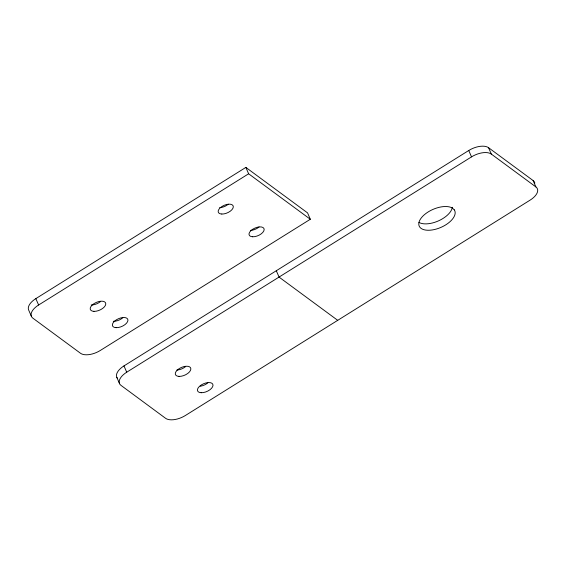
<?xml version="1.0" encoding="UTF-8"?>
<svg xmlns="http://www.w3.org/2000/svg" width="566" height="566" viewBox="0 0 566 566"><rect width="100%" height="100%" fill="white"/><g stroke="black" fill="none" stroke-linecap="round" stroke-linejoin="round"><path stroke-width="0.85" d="M31.498 316.55L28.717 310.175A15.53 7.882 -23.5 0 1 35.842 298.622L245.856 167.409L307.55 212.88L310.324 219.261L100.309 350.467A15.53 7.882 -23.5 0 1 80.499 353.262L32.878 318.17A15.53 7.882 -23.5 0 1 38.615 305.003L248.63 173.79L310.324 219.261M117.431 378.321A15.53 7.882 -23.5 0 1 123.982 365.905L468.747 150.499A15.53 7.882 -23.5 0 1 488.557 147.705L533.122 180.554A15.53 7.882 -23.5 0 1 534.842 183.143M126.72 372.202L471.52 156.881A15.53 7.882 -23.5 0 1 491.33 154.086L535.896 186.929A15.53 7.882 -23.5 0 1 530.158 200.095L185.386 415.501A15.53 7.882 -23.5 0 1 165.576 418.295L120.983 385.368A15.53 7.882 -23.5 0 1 126.72 372.209L123.975 365.898M337.711 320.328L279.08 277.114L276.3 270.732M116.851 377.451L119.596 383.755M533.122 180.554L535.896 186.929M488.557 147.705L491.33 154.086M468.747 150.499L471.52 156.881M245.856 167.409L248.63 173.79M35.842 298.622L38.615 305.003M185.698 366.513A8.313 4.217 -23.5 0 1 176.847 370.03M207.849 382.828A8.313 4.217 -23.5 0 1 200.265 386.238M452.34 207.276A19.378 9.834 -23.5 0 1 438.636 220.804A19.378 9.834 -23.5 0 1 418.918 222.388M122.78 317.788A8.313 4.217 -23.5 0 1 113.334 321.304M228.218 204.248A8.073 4.096 -23.5 0 1 219.622 207.665M100.628 301.459A8.313 4.217 -23.5 0 1 91.176 304.975M259.065 226.98A8.073 4.096 -23.5 0 1 250.469 230.397M454.3 209.845L452.269 208.005A19.378 9.834 -23.5 0 0 421.578 217.549A19.378 9.834 -23.5 0 0 434.709 229.478A19.378 9.834 -23.5 0 0 454.3 209.845M179.019 376.397A8.313 4.217 -23.5 0 0 190.869 369.004A8.313 4.217 -23.5 0 0 179.295 368.544A8.313 4.217 -23.5 0 0 179.019 376.397M201.171 392.719A8.313 4.217 -23.5 0 0 213.014 385.319A8.313 4.217 -23.5 0 0 201.446 384.859A8.313 4.217 -23.5 0 0 201.171 392.719M116.108 327.672A8.313 4.217 -23.5 0 0 127.951 320.271A8.313 4.217 -23.5 0 0 116.377 319.811A8.313 4.217 -23.5 0 0 116.108 327.672M221.815 214.04A8.073 4.096 -23.5 0 0 233.319 206.852A8.073 4.096 -23.5 0 0 222.084 206.399A8.073 4.096 -23.5 0 0 221.815 214.04M252.662 236.772A8.073 4.096 -23.5 0 0 264.166 229.584A8.073 4.096 -23.5 0 0 252.924 229.131A8.073 4.096 -23.5 0 0 252.662 236.772M93.956 311.357A8.313 4.217 -23.5 0 0 105.8 303.956A8.313 4.217 -23.5 0 0 94.225 303.496A8.313 4.217 -23.5 0 0 93.956 311.357"/></g></svg>
